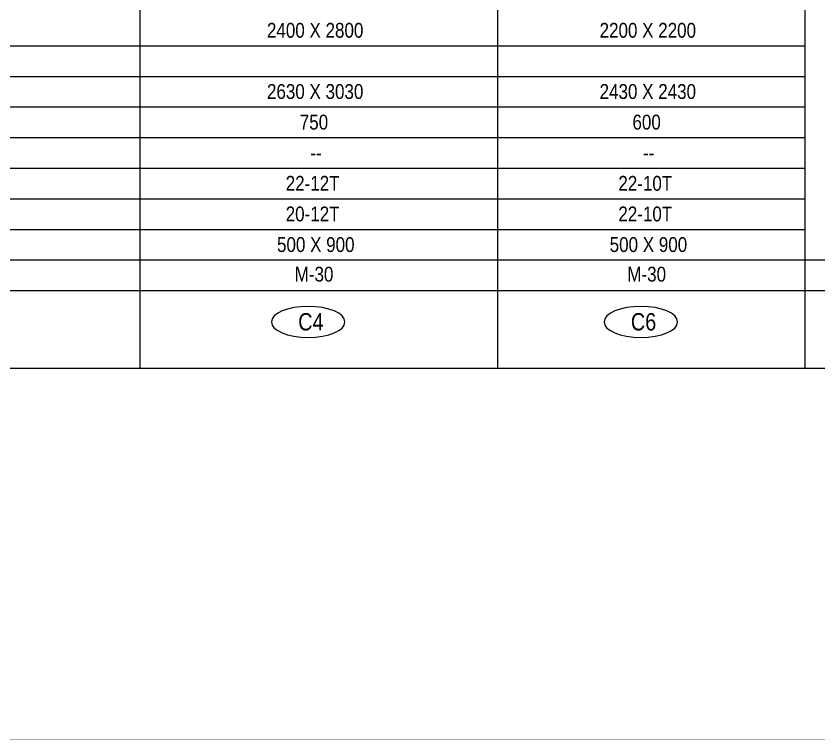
# Model space of a CAD drawing. Header units: millimetres. Extents: x 1112055 to 3390982, y -148532 to 766891.
# Drawn here: x 2049321 to 2065551, y 351072 to 365707 of the extents above; entities that cross this region are included whole.
import ezdxf
from ezdxf.enums import TextEntityAlignment as Align

# ---------------------------------------------------------------- set-up
doc = ezdxf.new("R2010")
doc.units = ezdxf.units.MM
doc.layers.add('B COLSCH', color=204, linetype='Continuous', lineweight=20)
doc.layers.add('B TITLE BLOCK', color=250, linetype='Continuous', lineweight=0)
doc.layers.add('B TEXT', color=7, linetype='Continuous')
doc.styles.add('SWINC', font='swissc.ttf')

msp = doc.modelspace()

# ---------------------------------------------------------------- linework, layer by layer
at = {"layer": 'B COLSCH', "color": 250, "lineweight": 0}
for p, q in [((2051821.1, 382205.6), (2051821.1, 358585.8)), ((2059054.6, 382205.6), (2059054.6, 358585.8)), ((2065268.5, 382205.6), (2065268.5, 358585.8)), ((2025459.8, 365107.1), (2065268.5, 365107.1)), ((2025459.8, 364488.2), (2065268.5, 364488.2)), ((2025459.8, 363869.4), (2065268.5, 363869.4)), ((2025459.8, 363250.5), (2065268.5, 363250.5)), ((2025459.8, 362631.6), (2065268.5, 362631.6)), ((2025459.8, 362012.8), (2065268.5, 362012.8)), ((2025459.8, 361393.9), (2065268.5, 361393.9)), ((2025459.8, 360775.1), (2072502.1, 360775.1)), ((2025459.8, 360156.2), (2072502.1, 360156.2)), ((2025459.8, 358585.8), (2072502.1, 358585.8))]:
    msp.add_line(p, q, dxfattribs=at)
at = {"layer": 'B TEXT', "color": 250, "extrusion": (0, 0, -1)}
for centre in [(2055226.3, 359522.5), (2061951.1, 359522.5)]:
    msp.add_ellipse(centre, major_axis=(-743.4, 0), ratio=0.4237999, dxfattribs=at)
at = {"layer": 'B TITLE BLOCK', "color": 1, "const_width": 3.38}
msp.add_lwpolyline([(2024770.3, 384330.6), (2024770.3, 351073.3), (2077591.6, 351073.3), (2077591.6, 384330.6)], close=True, dxfattribs=at)
at = {"layer": 'B TITLE BLOCK', "color": 250, "lineweight": 0, "const_width": 3.38}
msp.add_lwpolyline([(2024921.1, 384179.9), (2024921.1, 351224.1), (2077440.8, 351224.1), (2077440.8, 384179.9)], close=True, dxfattribs=at)

# ---------------------------------------------------------------- texts
at = {"layer": 'B TEXT', "style": 'SWINC'}
for s, p in [('2400 X 2800', (2054392.5, 365179)), ('2200 X 2200', (2061117.3, 365179)), ('2630 X 3030', (2054392.5, 363941.3)), ('2430 X 2430', (2061117.3, 363941.3)), ('750', (2055056.4, 363322.4)), ('600', (2061781.2, 363322.4)), ('--', (2055269.7, 362703.6)), ('--', (2061994.6, 362703.6)), ('22-12T', (2054771.1, 362084.7)), ('22-10T', (2061496, 362084.7)), ('20-12T', (2054771.1, 361465.9)), ('22-10T', (2061496, 361465.9)), ('500 X 900', (2054596, 360847)), ('500 X 900', (2061320.9, 360847)), ('M-30', (2054953.1, 360248.5)), ('M-30', (2061678, 360248.5))]:
    msp.add_text(s, height=300, dxfattribs=at).set_placement(p, align=Align.BOTTOM_LEFT)
at = {"layer": 'B TEXT', "color": 6, "style": 'SWINC'}
for s, p in [('C4', (2055024.6, 359350.4)), ('C6', (2061749.4, 359350.4))]:
    msp.add_text(s, height=350, dxfattribs=at).set_placement(p)
at = {"layer": 'B TITLE BLOCK', "color": 251, "insert": (2074058.6, 356444.4), "char_height": 102.949, "attachment_point": 2, "style": 'SWINC'}
msp.add_mtext_dynamic_manual_height_columns('\\pxsm1,qj;{\\fBankGothic Lt BT|b0|i0|c0|p34;BHOOMI\\P\\ps*,q*;\\fGost|b0|i0|c0|p2;\\H0.8x;- CONSULTANTS -\\C1; }', width=269189.959, gutter_width=0, heights=[37864.6], dxfattribs=at)

doc.saveas('drawing.dxf')
